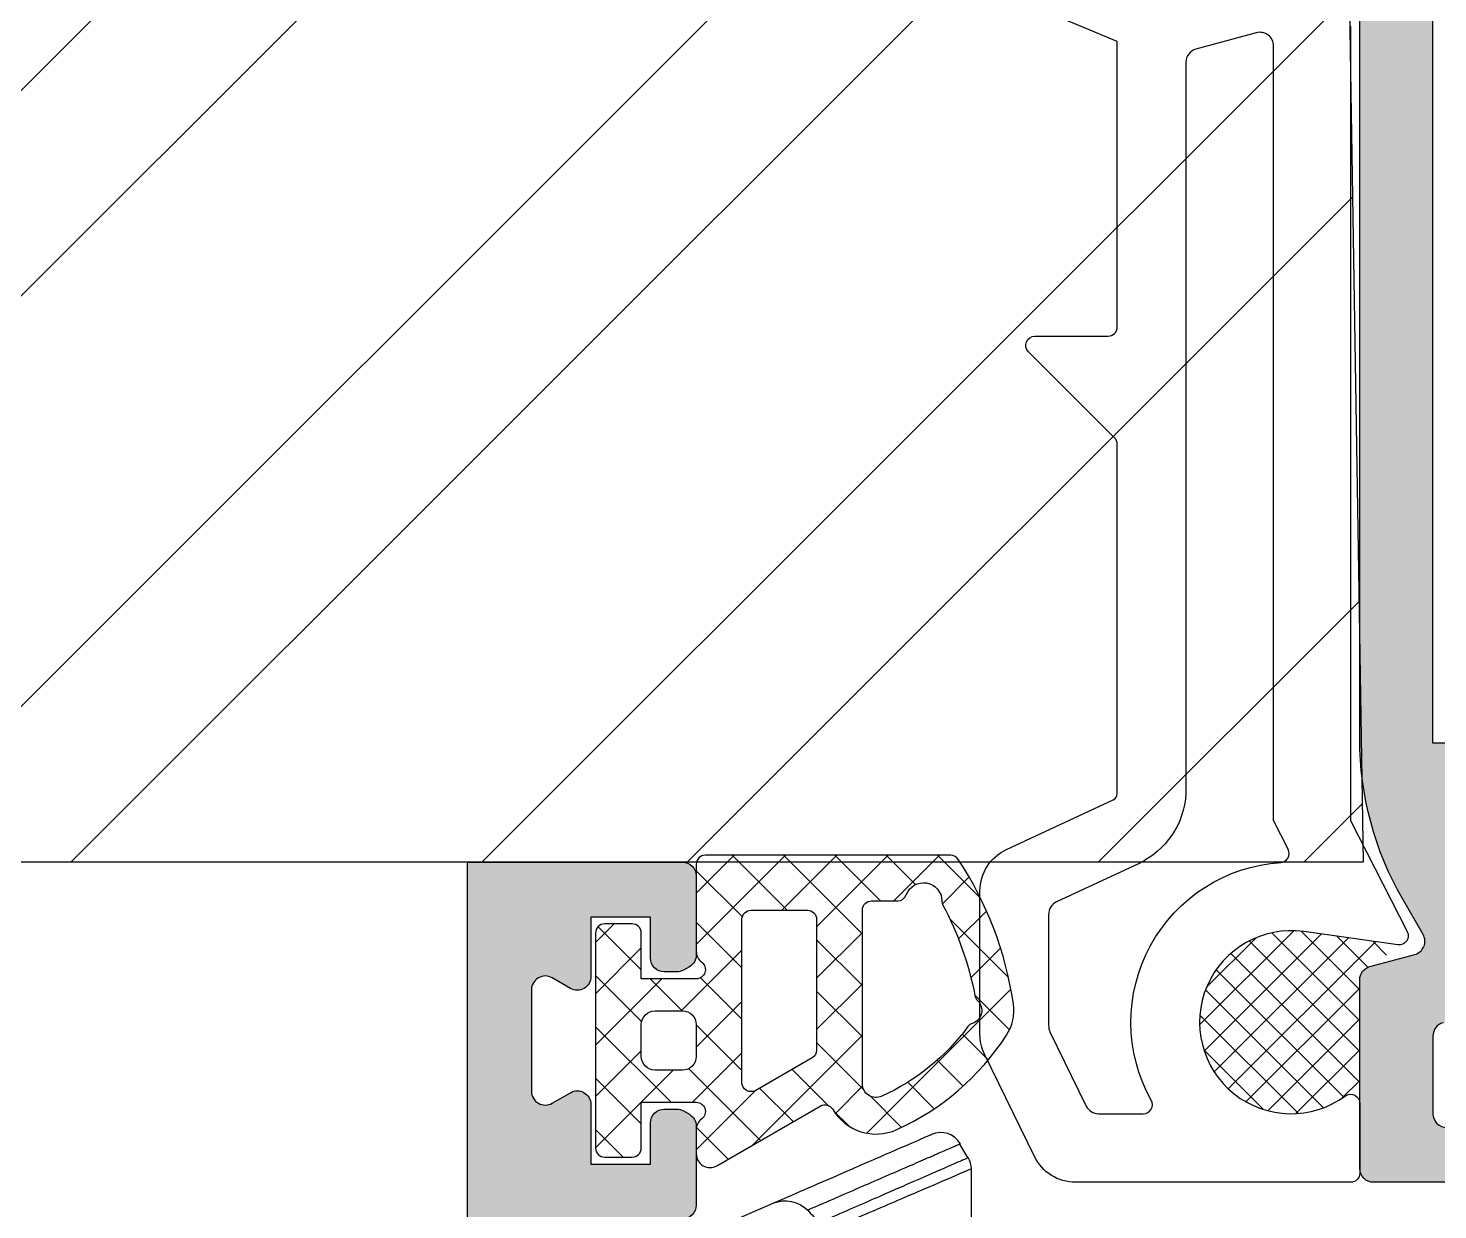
# Model space of a CAD drawing. Header units: millimetres. Extents: x 221 to 2771, y 196 to 840.
# Drawn here: x 605.69 to 611.85, y 786.57 to 791.73 of the extents above; entities that cross this region are included whole.
import ezdxf

# ---------------------------------------------------------------- set-up
doc = ezdxf.new("R2010")
doc.units = ezdxf.units.MM

# ---------------------------------------------------------------- blocks, each defined once
blk = doc.blocks.new('4455')
at = {"ltscale": 10}
h = blk.add_hatch(color=252, dxfattribs=at)
h.dxf.hatch_style = 1
edge = h.paths.add_edge_path(flags=16)
edge.add_line((-228.5316633276282, -163.0348603060303), (-228.5316633276282, -156.4833934682138))
edge.add_line((-228.5316633276282, -156.4833934682138), (-216.0688442335498, -156.0481822354669))
edge.add_arc((-216.1316633276065, -154.2492787468569), 1.799999999975364, 271.9999999997794, 360.0000000000724)
edge.add_line((-214.3316633276311, -154.2492787468546), (-214.3316633276311, -133.5348603060884))
edge.add_arc((-216.1290599715097, -133.6316348100988), 1.800000000014573, 3.081914078974923, 64.99999999957359)
edge.add_line((-215.3683471003582, -132.0002807934252), (-217.1584488061538, -131.1655426591352))
edge.add_arc((-217.031663327657, -130.8936503230408), 0.2999999999741564, 180.0000000025865, 245.0000000030513, ccw=False)
edge.add_line((-217.3316633276312, -130.8936503230544), (-217.3316633276312, -128.4578184767343))
edge.add_arc((-217.0316633275935, -128.4578184767362), 0.3000000000377298, 154.0000000001847, 179.9999999996427, ccw=False)
edge.add_line((-217.3013015415175, -128.3263071326838), (-216.5097319518148, -126.7033489620263))
edge.add_arc((-216.2400937379448, -126.8348603060767), 0.2999999999882833, 89.99999999632428, 153.9999999959923, ccw=False)
edge.add_line((-216.2400937379256, -126.5348603060884), (-210.5316633276283, -126.5348603060302))
edge.add_line((-210.5316633276283, -126.5348603060302), (-210.5316633276283, -129.4625834868239))
edge.add_arc((-210.231663327634, -129.4625834868196), 0.2999999999942696, 180.0000000008265, 255.0000000017804)
edge.add_line((-210.3093090411543, -129.7523612347032), (-209.3303858472767, -130.0146629139381))
edge.add_arc((-209.4080315608506, -130.3044406618411), 0.3000000000268335, -29.999999996954273, 74.99999999284819, ccw=False)
edge.add_line((-209.148223939684, -130.4544406618407), (-209.3101242967581, -130.7348603060419))
edge.add_arc((-207.0584582468857, -132.0348603060384), 2.600000000026736, 150.000000000428, 270.0000000001783)
edge.add_line((-207.0584582468776, -134.6348603060651), (-200.3316633276311, -134.6348603060651))
edge.add_line((-200.3316633276311, -134.6348603060651), (-200.3316633276311, -163.0348603060302))
edge.add_line((-200.3316633276311, -163.0348603060302), (-228.5316633276282, -163.0348603060303))
edge = h.paths.add_edge_path()
edge.add_line((-202.3316633276283, -174.8348603060186), (-202.6316633276285, -174.5348603060193))
edge.add_line((-202.6316633276285, -174.5348603060193), (-202.9316633276278, -174.8348603060186))
edge.add_line((-202.9316633276278, -174.8348603060186), (-208.0316633276282, -174.8348603060186))
edge.add_line((-208.0316633276282, -174.8348603060186), (-208.0316633276282, -179.8348603060186))
edge.add_line((-208.0316633276282, -179.8348603060186), (-211.1388430045747, -179.8348603060186))
edge.add_arc((-211.1388430045845, -179.5348603060244), 0.2999999999942226, 210.0000000070649, 270.0000000018619, ccw=False)
edge.add_line((-211.3986506256963, -179.6848603060535), (-211.9914709487541, -178.6580653868332))
edge.add_arc((-211.7316633276089, -178.5080653868118), 0.3000000000192524, 179.999999999643, 210.0000000025995, ccw=False)
edge.add_line((-212.0316633276282, -178.50806538681), (-212.0316633276282, -178.1348603060069))
edge.add_arc((-211.7316633276364, -178.1348603060103), 0.2999999999917323, 89.99999999925478, 179.9999999993556, ccw=False)
edge.add_line((-211.7316633276325, -177.8348603060186), (-211.2543130584356, -177.8348603060186))
edge.add_arc((-211.2543130584609, -178.1348603060278), 0.300000000009234, 29.999999995883627, 89.99999999517797, ccw=False)
edge.add_line((-210.9945054373068, -177.9848603060419), (-210.7058303027054, -178.4848603060419))
edge.add_arc((-210.4460226816062, -178.3348603060346), 0.2999999999723528, 210.0000000046534, 270.0000000070526)
edge.add_line((-210.4460226815693, -178.6348603060069), (-209.7316633276325, -178.6348603060069))
edge.add_arc((-209.7316633276255, -178.334860306011), 0.2999999999959282, 269.9999999986665, 359.9999999985543)
edge.add_line((-209.4316633276296, -178.3348603060186), (-209.4316633276296, -176.8878661589879))
edge.add_arc((-209.7316633276494, -176.8878661589811), 0.3000000000197281, 359.9999999986983, 404.9999999948432)
edge.add_line((-209.5195312932603, -176.6757341246303), (-209.9436972008746, -176.2515682169652))
edge.add_arc((-209.7315651665043, -176.0394361826297), 0.2999999999955416, 131.4096221086089, 224.9999999952986, ccw=False)
edge.add_line((-209.9299965148286, -175.8144361826308), (-209.6129872682479, -175.5348603060302))
edge.add_arc((-209.8775623993649, -175.2348603060275), 0.4000000000089536, 311.409622110143, 449.9999999995514)
edge.add_line((-209.8775623993618, -174.8348603060186), (-218.7316633276289, -174.8348603060186))
edge.add_line((-218.7316633276289, -174.8348603060186), (-219.0316633276282, -174.5348603060193))
edge.add_line((-219.0316633276282, -174.5348603060193), (-219.3316633276283, -174.8348603060186))
edge.add_line((-219.3316633276283, -174.8348603060186), (-228.1857642559019, -174.8348603060186))
edge.add_arc((-228.1857642558986, -175.2348603060276), 0.400000000009003, 90.00000000046738, 228.5903778898383)
edge.add_line((-228.4503393870157, -175.5348603060303), (-228.133330140435, -175.8144361826308))
edge.add_arc((-228.3317614887592, -176.0394361826298), 0.2999999999954813, -44.999999995310816, 48.59037789140342, ccw=False)
edge.add_line((-228.119629454389, -176.2515682169652), (-228.543795361996, -176.6757341246303))
edge.add_arc((-228.3316633276083, -176.8878661589806), 0.3000000000183608, 135.0000000050487, 180.0000000014099)
edge.add_line((-228.6316633276267, -176.887866158988), (-228.6316633276267, -178.3348603060186))
edge.add_arc((-228.331663327635, -178.3348603060152), 0.2999999999917299, 180.0000000006439, 270.0000000007457)
edge.add_line((-228.3316633276311, -178.634860306007), (-227.6173039736725, -178.634860306007))
edge.add_arc((-227.617303973647, -178.3348603060274), 0.2999999999795507, 269.9999999951307, 329.9999999945529)
edge.add_line((-227.3574963525436, -178.4848603060419), (-227.0688212179496, -177.9848603060419))
edge.add_arc((-226.8090135967888, -178.1348603060393), 0.3000000000206891, 90.00000000608509, 150.0000000028533, ccw=False)
edge.add_line((-226.8090135968207, -177.8348603060186), (-226.3316633276311, -177.8348603060186))
edge.add_arc((-226.3316633276241, -178.1348603060146), 0.2999999999959329, 1.4466081665887032e-09, 90.00000000133258, ccw=False)
edge.add_line((-226.0316633276282, -178.134860306007), (-226.0316633276282, -178.50806538681))
edge.add_arc((-226.3316633276519, -178.5080653868233), 0.3000000000237198, -29.99999999959158, 2.5352733246108983e-09, ccw=False)
edge.add_line((-226.0718557064949, -178.6580653868333), (-226.66467602956, -179.6848603060535))
edge.add_arc((-226.9244836506643, -179.5348603060375), 0.2999999999810761, 269.9999999939093, 329.9999999943847, ccw=False)
edge.add_line((-226.9244836506962, -179.8348603060186), (-229.7316633276325, -179.8348603060186))
edge.add_arc((-229.7316633276376, -179.5348603060207), 0.2999999999978668, 180.0000000018159, 270.0000000009632, ccw=False)
edge.add_line((-230.0316633276354, -179.5348603060303), (-230.0316633276282, -155.3245669384088))
edge.add_arc((-229.7316633276541, -155.3245669384162), 0.2999999999741033, 91.99999999738259, 179.9999999985895, ccw=False)
edge.add_line((-229.7421331766503, -155.0247496903358), (-216.1211934786091, -154.5490959949275))
edge.add_arc((-216.1316633276055, -154.2492787468469), 0.2999999999743903, 271.9999999974357, 359.9999999985367)
edge.add_line((-215.8316633276311, -154.2492787468546), (-215.8316633276311, -133.6304208451948))
edge.add_arc((-216.1316633276537, -133.6304208451809), 0.3000000000225134, 359.9999999973533, 424.9999999971677)
edge.add_line((-216.0048778491085, -133.3585285090558), (-218.2542815893733, -132.3096143187323))
edge.add_arc((-217.8316633276198, -131.403306531689), 1.000000000011383, 179.9999999994778, 244.9999999994949, ccw=False)
edge.add_line((-218.8316633276312, -131.4033065316799), (-218.8316633276312, -128.2731239238238))
edge.add_arc((-217.831663327616, -128.2731239238234), 1.000000000015183, 153.9999999999899, 180.0000000000217, ccw=False)
edge.add_line((-218.7304573739287, -127.8347527770275), (-217.6387832657541, -125.5964891592922))
edge.add_arc((-216.7399892194606, -126.034860306085), 0.9999999999965712, 89.9999999997687, 153.9999999996642, ccw=False)
edge.add_line((-216.7399892194566, -125.0348603060884), (-207.4374595160165, -125.0348603060302))
edge.add_arc((-207.4374595159993, -125.3348603060087), 0.2999999999784866, 9.999999999855788, 90.00000000328072, ccw=False)
edge.add_line((-207.1420171901167, -125.2827658527131), (-207.0362210017314, -125.882765852748))
edge.add_arc((-207.3316633276372, -125.934860306041), 0.3000000000008662, -89.99999999885188, 9.999999998591022, ccw=False)
edge.add_line((-207.3316633276312, -126.2348603060419), (-208.6316633276341, -126.2348603060419))
edge.add_arc((-208.6316633276385, -126.5348603060331), 0.2999999999912348, 89.99999999915973, 179.9999999994507)
edge.add_line((-208.9316633276297, -126.5348603060302), (-208.9316633276297, -128.2348603060419))
edge.add_arc((-208.6316633276351, -128.2348603060373), 0.2999999999946185, 180.0000000008776, 255.0000000017293)
edge.add_line((-208.7093090411557, -128.5246380539211), (-207.4980548155994, -128.8491926454772))
edge.add_arc((-207.5757005289509, -129.1389703931818), 0.2999999997776125, 29.999999991118784, 75.00000002406472, ccw=False)
edge.add_line((-207.3158929079849, -128.9889703933332), (-206.9718557065038, -129.5848603060768))
edge.add_arc((-207.2316633274188, -129.7348603060293), 0.2999999997854234, -30.000000018737808, 30.000000013179317, ccw=False)
edge.add_line((-206.9718557065183, -129.8848603060069), (-207.9244836506672, -131.5348603060302))
edge.add_arc((-207.0584582468752, -132.0348603060259), 1.000000000004347, 150.0000000004314, 269.9999999998639)
edge.add_line((-207.0584582468776, -133.0348603060302), (-202.204868408376, -133.0348603060302))
edge.add_arc((-202.2048684083777, -132.0348603060263), 1.000000000003906, 270.0000000000956, 389.9999999996124)
edge.add_line((-201.3388430045865, -131.5348603060302), (-202.2914709487717, -129.8848603059487))
edge.add_arc((-202.0316633278426, -129.7348603060355), 0.2999999997779601, 149.9999999974448, 210.0000000053344, ccw=False)
edge.add_line((-202.291470948779, -129.584860306135), (-201.9474337472615, -128.9889703933332))
edge.add_arc((-201.6876261263445, -129.1389703931819), 0.2999999997352564, 104.99999998855051, 150.0000000041668, ccw=False)
edge.add_line((-201.7652718397488, -128.8491926455354), (-200.5540176141052, -128.5246380539211))
edge.add_arc((-200.6316633276235, -128.234860306039), 0.2999999999923281, 284.9999999979351, 359.9999999994581)
edge.add_line((-200.3316633276312, -128.2348603060418), (-200.3316633276312, -126.5348603060302))
edge.add_arc((-200.6316633276212, -126.5348603060318), 0.2999999999899673, 3.072628e-10, 90.00000000108233)
edge.add_line((-200.6316633276268, -126.2348603060419), (-201.9316633276297, -126.2348603060419))
edge.add_arc((-201.9316633276314, -125.9348603060414), 0.3000000000004877, 170.0000000013229, 270.00000000032765, ccw=False)
edge.add_line((-202.2271056535368, -125.882765852748), (-202.1213094651297, -125.2827658527131))
edge.add_arc((-201.8258671392437, -125.3348603060127), 0.29999999998247, 89.99999999874723, 169.9999999995059, ccw=False)
edge.add_line((-201.8258671392372, -125.0348603060302), (-199.0316633276283, -125.0348603060302))
edge.add_arc((-199.0316633276232, -125.3348603060207), 0.2999999999905328, 4.1518433135934174e-10, 90.00000000097418, ccw=False)
edge.add_line((-198.7316633276326, -125.3348603060186), (-198.7316633276326, -129.4625834868239))
edge.add_arc((-199.031663327625, -129.4625834868211), 0.2999999999923111, 284.99999999793255, 359.9999999994605, ccw=False)
edge.add_line((-198.9540176141066, -129.7523612347032), (-199.9329408079478, -130.0146629139381))
edge.add_arc((-199.8552950944096, -130.3044406618478), 0.3000000000240971, 105.0000000002413, 209.9999999957736)
edge.add_line((-200.1151027155769, -130.4544406618407), (-199.669485501215, -131.2262723178901))
edge.add_arc((-205.7316633275718, -134.7262723180012), 6.999999999939223, -4.388311936054379e-11, 30.000000001336787, ccw=False)
edge.add_line((-198.7316633276326, -134.7262723180066), (-198.7316633276326, -163.0348603060302))
edge.add_line((-198.7316633276326, -163.0348603060302), (-175.8316633276239, -163.0348603060302))
edge.add_arc((-175.831663327624, -162.7348603060373), 0.2999999999928067, 270.0000000000214, 349.0957167254452)
edge.add_arc((-175.2424965835926, -162.8483616165475), 0.2999999998072269, 109.999999989227, 169.0957167341891, ccw=False)
edge.add_line((-175.3451026264714, -162.5664538304736), (-173.9342693705888, -162.0529525198108))
edge.add_arc((-173.8316633275967, -162.3348603059927), 0.2999999999474333, -5.000000009055782, 110.00000000251961, ccw=False)
edge.add_line((-173.5328049182256, -162.3610070288596), (-173.7455795367326, -164.7930320475898))
edge.add_arc((-174.0444379454442, -164.76688532491), 0.2999999992742009, 314.999999983088, 355.00000001556737, ccw=False)
edge.add_line((-173.832305911664, -164.9790173588153), (-174.1002808932656, -165.2469923403878))
edge.add_arc((-174.312412927609, -165.0348603061156), 0.2999999999319119, 195.0000000538474, 315.0000000096127, ccw=False)
edge.add_line((-174.602190675357, -165.112506019901), (-174.6171336000382, -165.0567382659829))
edge.add_arc((-174.9069113479833, -165.134383979565), 0.3000000000696554, 15.00000000658914, 74.99999998948046)
edge.add_line((-174.8292656343813, -164.8446062316252), (-176.7316633276326, -164.3348603060185))
edge.add_line((-176.7316633276326, -164.3348603060185), (-176.9316633276224, -164.3348603060185))
edge.add_arc((-176.9316633276221, -164.6348603060326), 0.3000000000140844, 90.00000000005747, 221.4096221105533)
edge.add_arc((-177.5316633276011, -165.1640105682496), 0.4999999999729113, 6.582467904081568e-11, 41.40962211044422, ccw=False)
edge.add_line((-177.0316633276282, -165.1640105682491), (-177.0316633276282, -168.9348603060535))
edge.add_arc((-176.7316633276365, -168.9348603060501), 0.2999999999917293, 180.0000000006438, 270.0000000007458)
edge.add_line((-176.7316633276326, -169.2348603060418), (-176.4385787115291, -169.2348603060418))
edge.add_arc((-176.4385787116118, -168.9348603058928), 0.3000000001490198, 270.0000000157864, 301.4000000032385)
edge.add_line((-176.2822758219675, -169.1909255451937), (-174.7879662171884, -168.2787950668317))
edge.add_arc((-174.631663327641, -168.5348603060288), 0.3000000000098898, -2.659135134308599e-10, 121.39999999777339, ccw=False)
edge.add_line((-174.3316633276311, -168.5348603060302), (-174.3316633276311, -168.7524412335079))
edge.add_arc((-176.3316633277431, -168.7524412335188), 2.000000000111956, -43.59999999831439, 3.141735760436859e-10, ccw=False)
edge.add_line((-174.8833196047465, -170.1316803210248), (-175.9273063880076, -171.2279744428997))
edge.add_arc((-175.7100548295754, -171.4348603060243), 0.3000000000033847, 136.3999999995805, 223.6000000004195)
edge.add_line((-175.9273063880076, -171.641746169149), (-174.8833196047465, -172.7380402910821))
edge.add_arc((-176.3316633276665, -174.1172793785576), 2.00000000003545, 4.782236828759778e-10, 43.599999999193585, ccw=False)
edge.add_line((-174.3316633276311, -174.1172793785408), (-174.3316633276311, -174.3348603060185))
edge.add_arc((-174.6316633276391, -174.3348603060233), 0.3000000000079852, -121.3999999984216, 9.139853318629321e-10, ccw=False)
edge.add_line((-174.7879662171883, -174.590925545217), (-176.2822758219675, -173.6787950668549))
edge.add_arc((-176.438578711609, -173.9348603061461), 0.3000000001392285, 58.59999999623586, 89.99999999446649)
edge.add_line((-176.43857871158, -173.6348603060069), (-176.731663327618, -173.6348603060069))
edge.add_arc((-176.7316633276005, -173.9348603060346), 0.3000000000276943, 90.0000000033492, 180.0000000036042)
edge.add_line((-177.0316633276282, -173.9348603060535), (-177.0316633276282, -177.7057100438578))
edge.add_arc((-177.5316633275808, -177.7057100438649), 0.4999999999526736, -41.40962211132069, 8.105871529551223e-10, ccw=False)
edge.add_arc((-176.931663327636, -178.2348603060455), 0.2999999999846255, 138.5903778918056, 270.0000000012123)
edge.add_line((-176.9316633276296, -178.5348603060302), (-176.7316633276325, -178.5348603060302))
edge.add_line((-176.7316633276325, -178.5348603060302), (-174.8292656344104, -178.0251143804235))
edge.add_arc((-174.9069113479729, -177.7353366324835), 0.3000000000596858, 285.0000000032206, 344.999999992849)
edge.add_line((-174.6171336000382, -177.8129823460658), (-174.6021906753424, -177.7572145921476))
edge.add_arc((-174.3124129275982, -177.8348603059418), 0.2999999999304502, 44.99999999300371, 164.9999999443669, ccw=False)
edge.add_line((-174.1002808932656, -177.6227282716609), (-173.8323059116494, -177.8907032533498))
edge.add_arc((-174.0444379453891, -178.1028352872211), 0.2999999992214811, 4.999999989939909, 45.00000001777693, ccw=False)
edge.add_line((-173.7455795367325, -178.0766885645171), (-173.5328049182256, -180.5087135831891))
edge.add_arc((-173.8316633275966, -180.534860306056), 0.2999999999474401, -110.00000000251782, 5.00000000905402, ccw=False)
edge.add_line((-173.9342693705887, -180.8167680922379), (-175.345102626464, -180.3032667816333))
edge.add_arc((-175.2424965835174, -180.0213589954876), 0.2999999998978847, 190.9042832651128, 250.0000000032779, ccw=False)
edge.add_arc((-175.8316633276173, -180.1348603059858), 0.2999999999672476, 10.90428327052404, 90.00000000261981)
edge.add_line((-175.8316633276311, -179.8348603060185), (-178.3316633276311, -179.8348603060185))
edge.add_arc((-178.331663327635, -179.5348603060268), 0.2999999999917304, 180.000000000644, 270.0000000007456, ccw=False)
edge.add_line((-178.6316633276267, -179.5348603060302), (-178.6316633276267, -175.1348603060069))
edge.add_arc((-178.9316633276226, -175.1348603060144), 0.2999999999959282, 1.4457105e-09, 90.00000000133348)
edge.add_line((-178.9316633276296, -174.8348603060185), (-185.7316633276289, -174.8348603060186))
edge.add_line((-185.7316633276289, -174.8348603060186), (-186.0316633276282, -174.5348603060193))
edge.add_line((-186.0316633276282, -174.5348603060193), (-186.3316633276283, -174.8348603060186))
edge.add_line((-186.3316633276283, -174.8348603060186), (-202.3316633276283, -174.8348603060186))
h.paths.add_polyline_path([(-178.6316633276267, -173.2348603060418), (-178.6316633276268, -164.7348603060418), (-228.5316633276282, -164.7348603060419), (-228.5316633276282, -173.2348603060419)], flags=16)
at = {"color": 252, "ltscale": 10}
for points in [[(-200.5540176141052, -128.5246380539211, 0.3394542588707867), (-200.3316633276312, -128.2348603060418), (-200.3316633276312, -126.5348603060302, 0.4142135623770572), (-200.6316633276268, -126.2348603060419)], [(-201.8258671392372, -125.0348603060302), (-199.0316633276283, -125.0348603060302, -0.4142135623759529), (-198.7316633276326, -125.3348603060186), (-198.7316633276326, -129.4625834868239, -0.3394542588708109), (-198.9540176141066, -129.7523612347032), (-199.9329408079478, -130.0146629139381, 0.4931454260070696), (-200.1151027155769, -130.4544406618407), (-199.669485501215, -131.2262723178901, -0.1316524975935247), (-198.7316633276326, -134.7262723180066), (-198.7316633276326, -163.0348603060302), (-175.8316633276239, -163.0348603060302, 0.3595082375644083), (-175.5370799555215, -162.7916109613325, -0.2637246697257991), (-175.3451026264714, -162.5664538304736), (-173.9342693705888, -162.0529525198108, -0.5486187866923773), (-173.5328049182256, -162.3610070288596), (-173.7455795367326, -164.7930320475898, -0.1763269808545892)]]:
    blk.add_lwpolyline(points, format="xyb", dxfattribs=at)
for points in [[(-228.5316633276272, -163.0348603060407), (-228.5316633276272, -156.4833934682257), (-216.0688442335527, -156.0481822354787, 0.4040262258366443), (-214.3316633276301, -154.249278746866), (-214.3316633276301, -133.5348603060648, 0.276939675999278), (-215.3683471003604, -132.000280793423), (-217.1584488061519, -131.1655426591356, -0.291473419588288), (-217.3316633276303, -130.8936503230248), (-217.3316633276303, -128.4578184767138, -0.1139356082992499), (-217.3013015415198, -128.326307132677), (-216.5097319518151, -126.7033489620276, -0.2867453857572398), (-216.2400937379264, -126.5348603060648), (-210.5316633276273, -126.5348603060416), (-210.5316633276273, -129.4625834868316, 0.3394542588680176), (-210.309309041156, -129.7523612347127), (-209.3303858472756, -130.0146629139486, -0.4931454259759881), (-209.148223939684, -130.4544406618666), (-209.3101242967557, -130.7348603060369, 0.5773502691881732), (-207.0584582468808, -134.6348603060647), (-200.3316633276302, -134.6348603060647), (-200.3316633276302, -163.0348603060407)], [(-228.5316633276271, -163.0348603060407), (-228.5316633276271, -156.4833934682257), (-216.0688442335527, -156.0481822354787, 0.4040262258366443), (-214.3316633276301, -154.249278746866), (-214.3316633276301, -133.5348603060648, 0.276939675999278), (-215.3683471003603, -132.000280793423), (-217.1584488061518, -131.1655426591356, -0.291473419588288), (-217.3316633276302, -130.8936503230248), (-217.3316633276302, -128.4578184767138, -0.1139356082992499), (-217.3013015415197, -128.326307132677), (-216.5097319518151, -126.7033489620276, -0.2867453857572398), (-216.2400937379264, -126.5348603060648), (-210.5316633276273, -126.5348603060416), (-210.5316633276273, -129.4625834868316, 0.3394542588680176), (-210.309309041156, -129.7523612347127), (-209.3303858472756, -130.0146629139486, -0.4931454259759881), (-209.1482239396839, -130.4544406618666), (-209.3101242967556, -130.7348603060369, 0.5773502691881732), (-207.0584582468807, -134.6348603060647), (-200.3316633276301, -134.6348603060647), (-200.3316633276301, -163.0348603060407)], [(-228.5316633276282, -163.0348603060303), (-228.5316633276282, -156.4833934682138), (-216.0688442335498, -156.0481822354669, 0.4040262258366441), (-214.3316633276311, -154.2492787468546), (-214.3316633276311, -133.5348603060884, 0.276939675999278), (-215.3683471003582, -132.0002807934252), (-217.1584488061538, -131.1655426591352, -0.291473419588288), (-217.3316633276312, -130.8936503230544), (-217.3316633276312, -128.4578184767343, -0.1139356082992499), (-217.3013015415175, -128.3263071326838), (-216.5097319518148, -126.7033489620263, -0.2867453857572398), (-216.2400937379256, -126.5348603060884), (-210.5316633276283, -126.5348603060302), (-210.5316633276283, -129.4625834868239, 0.3394542588680176), (-210.3093090411543, -129.7523612347032), (-209.3303858472767, -130.0146629139381, -0.4931454259759881), (-209.148223939684, -130.4544406618407), (-209.3101242967581, -130.7348603060419, 0.5773502691881731), (-207.0584582468776, -134.6348603060651), (-200.3316633276311, -134.6348603060651), (-200.3316633276311, -163.0348603060302)]]:
    blk.add_lwpolyline(points, format="xyb", close=True, dxfattribs=at)
blk = doc.blocks.new('50S14')
at = {"lineweight": -2, "xscale": -1}
blk.add_blockref('4455', (-269.2633266552597, -3.411e-13), dxfattribs=at)
blk = doc.blocks.new('A02110')
at = {"color": 31}
blk.add_lwpolyline([(2086.884703713298, 5276.406590469125), (2086.884703713298, 5293.769251287924), (2088.123193265942, 5296.199923894901, 0.6068148963117069), (2087.917157340913, 5296.488775608599), (2085.863049915219, 5296.200089636422, -1.485656834821649), (2086.766521895116, 5299.794102078387, 0.6141312683274195), (2087.084703713298, 5299.955449708836), (2087.084703713298, 5301.480625773906, 0.414213562374748), (2086.884703713298, 5301.680625773906), (2080.876377821476, 5301.680625773906, 0.2867453857592066), (2079.977583775176, 5301.118996920695), (2078.885909666998, 5298.880733302945, 0.113935608301522), (2078.784703713297, 5298.442362156156), (2078.784703713297, 5295.3121795483, 0.2914734195860821), (2079.362085451557, 5294.405871761262), (2081.698096452558, 5293.316571941961, -0.2914734195868772), (2081.784703713297, 5293.180625773904), (2081.784703713297, 5285.546311198839, -0.1989123673847475), (2081.726125069535, 5285.404889842603), (2079.843282357061, 5283.522047130127, 0.6681786379194835), (2079.984703713298, 5283.18062577389), (2081.584703713298, 5283.18062577389, -0.4142135623786107), (2081.784703713297, 5282.980625773891), (2081.784703713297, 5276.737405224356), (2079.619312829756, 5275.835847866874)], format="xyb", dxfattribs=at)
blk.add_lwpolyline([(2080.284703713298, 5295.821835756946), (2080.284703713298, 5298.257667603257, -0.1139356082987668), (2080.315065499409, 5298.389178947293), (2081.106635089113, 5300.012137117943, -0.2867453857568838), (2081.376273303003, 5300.180625773906), (2082.352057738249, 5300.180625773906, -0.5721834887357369), (2082.526795358522, 5299.883328476608, 0.550709455810998), (2085.356284180659, 5294.688087367946, -0.5387713605433307), (2085.521432940775, 5294.3977156448), (2085.201214356846, 5293.769251287924), (2085.201214356846, 5276.837554133293, -0.4943955876010402), (2084.822404243317, 5276.548090895545), (2083.505893599773, 5276.906527960246, -0.3383337160466393), (2083.284703713297, 5277.195991197994), (2083.284703713297, 5293.180625773915, 0.2769396759980626), (2082.248019940568, 5294.715205286548), (2080.457918234776, 5295.549943420834, -0.2914734195861531)], format="xyb", close=True, dxfattribs=at)
blk = doc.blocks.new('D09113-2D')
h = blk.add_hatch()
h.set_pattern_fill('ANSI32', color=256, angle=359.9999999999991, style=0)
h.set_pattern_definition([(314.999999999999, (2548.166777598104, 4133.597395654474), (-6.735192090801975, -6.735192090801755), []), (314.999999999999, (2552.656907598104, 4133.597395654473), (-6.735192090801975, -6.735192090801755), [])])
h.paths.add_polyline_path([(5025.669574722655, 1594.987437025575), (5025.187844847473, 1564.961148517379, -0.4065337477443351), (5024.188190450024, 1563.987437025587), (4968.788190449197, 1563.987437025588, -0.4065337477447459), (4967.788536051748, 1564.961148517382), (4967.313876247103, 1594.987437025576)])
blk.add_lwpolyline([(5025.187844847473, 1564.961148517385), (5025.669574722655, 1594.987437025575), (4967.313876247103, 1594.987437025575), (4967.788536051748, 1564.961148517385, 0.4065337477456257), (4968.788190449197, 1563.987437025588), (5024.188190450024, 1563.987437025588, 0.4065337477456139)], format="xyb", close=True)
blk = doc.blocks.new('4457')
at = {"ltscale": 10}
h = blk.add_hatch(color=252, dxfattribs=at)
h.paths.add_polyline_path([(2598.533936424625, 2278.559233066563, -0.26794919243884), (2598.793744045817, 2278.409233066526), (2599.024684153474, 2278.009233066517, -0.5773502691875694), (2598.764876532354, 2277.559233066563), (2597.864876532321, 2277.559233066563), (2597.864876532321, 2275.759233066575), (2606.764876532345, 2275.759233066575), (2606.764876532345, 2277.56923603365), (2605.857369125489, 2277.575916713973, -0.5773502690613174), (2605.600975652323, 2278.027870679336), (2605.834937322332, 2278.426110896211, -0.2679491924355784), (2606.095873065968, 2278.574139737054), (2608.064876532333, 2278.559233066563), (2608.064876532333, 2261.759233066575), (2609.264876532345, 2261.759233066575, 0.3595082375676267), (2609.559459904418, 2262.002482411272, -0.2637246697209625), (2609.751437233504, 2262.227639542131), (2611.162270489357, 2262.741140852793, -0.5486187866530176), (2611.563734941743, 2262.433086343745), (2611.350960323201, 2260.001061324975, -0.1763269809873525), (2611.264233948174, 2259.815076013673), (2610.996258966694, 2259.547101032193, -0.577350268884994), (2610.494349184597, 2259.681587352704), (2610.47940625993, 2259.737355106622, 0.2679491923522664), (2610.267274225573, 2259.949487140922), (2608.364876532321, 2260.459233066528), (2608.164876532368, 2260.459233066528, 0.6457513110644453), (2607.939876532333, 2259.960801718228, -0.1826758136958762), (2608.064876532333, 2259.630082804356), (2608.064876532333, 2255.859233066551, 0.4142135623730312), (2608.364876532321, 2255.559233066563), (2608.657961148473, 2255.559233066563, 0.1378721066767722), (2608.81426403803, 2255.603167827353), (2610.30857364278, 2256.515298305715, -0.5855240683307558), (2610.764876532345, 2256.259233066555), (2610.764876532345, 2256.041652139083, -0.1925696473192051), (2610.21322025521, 2254.662413051597), (2608.340704670909, 2252.696077978001, 0.1925696473211745), (2608.064876532333, 2252.006458434272), (2608.064876532333, 2248.019242522645, 0.2015127546194374), (2608.364876532321, 2247.305099679793, -0.2015127546226185), (2608.964876532356, 2245.876813994004), (2608.964876532356, 2245.65923306654, -0.5855240683126516), (2608.508573642792, 2245.403167827341), (2607.014264038027, 2246.315298305713, 0.1378721067386531), (2606.857961148426, 2246.359233066551), (2606.564876532333, 2246.359233066551, 0.414213562373992), (2606.264876532345, 2246.059233066563), (2606.264876532345, 2242.288383328758, -0.1826758136879677), (2606.139876532345, 2241.957664414886, 0.6457513110799442), (2606.364876532332, 2241.459233066528), (2606.564876532333, 2241.459233066528), (2608.467274225584, 2241.968978992193, 0.2679491922856068), (2608.67940625991, 2242.181111026433), (2608.694349184584, 2242.236878780376, -0.5773502689747048), (2609.196258966729, 2242.371365100897), (2609.464233948302, 2242.103390119325, -0.1763269808446835), (2609.550960323226, 2241.917404808099), (2609.763734941757, 2239.485379789344, -0.5486187866559854), (2609.36227048937, 2239.17732528032), (2607.951437233503, 2239.690826590951, -0.263724669704507), (2607.75945990443, 2239.915983721842, 0.359508237565492), (2607.464876532356, 2240.15923306654), (2602.289140601037, 2240.15923306654), (2600.877008566728, 2238.747101032232, -0.6681786379178657), (2600.36487653238, 2238.959233066586), (2600.364876532321, 2240.15923306654), (2595.364876532321, 2240.15923306654), (2595.364876532321, 2217.959233066528), (2597.564876532333, 2217.959233066528), (2597.564876532333, 2219.559233066566, -0.6681786379174425), (2598.077008566679, 2219.771365100921), (2598.471983313533, 2219.376390354067, -0.1989123673802801), (2598.764876532345, 2218.669283572878), (2598.764876532345, 2215.932438147308, -0.2679491924409572), (2598.61487653235, 2215.672630526162), (2598.488081613123, 2215.599425445422, -0.1316524975872902), (2598.338081613123, 2215.559233066563), (2598.064876532333, 2215.559233066563, -0.4142135623727171), (2597.764876532345, 2215.859233066552), (2597.764876532345, 2216.459233066547, 0.4142135623549515), (2597.464876532356, 2216.759233066575), (2595.464876532375, 2216.759233066575, 0.4142135623729515), (2595.164876532368, 2216.459233066547), (2595.164876532368, 2211.65923306654, 0.4142135623732341), (2595.464876532356, 2211.359233066551), (2597.464876532356, 2211.359233066551, 0.4142135623737241), (2597.764876532345, 2211.65923306654), (2597.764876532345, 2212.259233066575, -0.4142135623735021), (2598.064876532333, 2212.559233066563), (2598.338081613101, 2212.559233066563, -0.1316524976036895), (2598.488081613123, 2212.519040687705), (2598.61487653235, 2212.445835606964, -0.2679491924332401), (2598.764876532345, 2212.186027985829), (2598.764876532345, 2210.459233066528, -0.4142135623739461), (2598.464876532356, 2210.15923306654), (2593.764876532345, 2210.15923306654), (2593.764876532345, 2303.759233066575), (2598.464876532356, 2303.759233066575, -0.4142135623548404), (2598.764876532345, 2303.459233066547), (2598.764876532345, 2301.732438147296, -0.2679491924098867), (2598.61487653238, 2301.472630526167), (2598.488081613124, 2301.399425445411, -0.1316524976047791), (2598.338081613101, 2301.359233066551), (2598.064876532333, 2301.359233066551, -0.4142135623739461), (2597.764876532345, 2301.65923306654), (2597.764876532345, 2302.559233066563), (2596.464876532356, 2302.559233066563), (2596.464876532356, 2301.259233066579, -0.5773502691947225), (2596.014876532345, 2300.999425445446), (2595.614876532319, 2301.23036555311, 0.577350269179079), (2595.164876532368, 2300.970557931987), (2595.164876532368, 2298.747908201116, 0.5773502691825166), (2595.614876532321, 2298.488100579993), (2596.014876532321, 2298.719040687702, -0.5773502692195922), (2596.464876532356, 2298.459233066528), (2596.464876532356, 2297.15923306654), (2597.464876532356, 2297.15923306654), (2597.764876532345, 2297.15923306654), (2597.764876532345, 2298.059233066563, -0.4142135623735021), (2598.064876532333, 2298.359233066551), (2598.338081613101, 2298.359233066551, -0.1316524976069513), (2598.488081613124, 2298.319040687692), (2598.61487653238, 2298.245835606936, -0.2679491924115784), (2598.764876532345, 2297.986027985807), (2598.764876532345, 2296.259233066575, -0.4142135623724155), (2598.464876532356, 2295.959233066528), (2598.064876532333, 2295.959233066528, 0.414213562373567), (2597.764876532345, 2295.65923306654), (2597.764876532345, 2295.249182560197, -0.1989123673802982), (2597.471983313547, 2294.542075779062), (2597.077008566679, 2294.147101032194, -0.6681786379167887), (2596.564876532333, 2294.35923306655), (2596.564876532333, 2295.959233066528), (2595.364876532321, 2295.959233066528), (2595.364876532321, 2277.15923306654), (2596.564876532333, 2277.15923306654), (2596.564876532333, 2278.559233066563)])
h.paths.add_polyline_path([(2596.564876532333, 2275.559233066563), (2596.564876532333, 2275.159233066562, 0.4142135623732728), (2597.564876532333, 2274.159233066562), (2606.464876532298, 2274.159233066562), (2606.464876532298, 2271.159233066562), (2604.964876532298, 2271.159233066562, 0.4142135623717631), (2604.66487653231, 2270.859233066566), (2604.66487653231, 2269.659232440764, 0.4142135623739091), (2604.964876532298, 2269.359232440761), (2606.464876532298, 2269.359232440761), (2606.464876532298, 2249.846355704957, -0.1925696473395398), (2606.189048393722, 2249.156736161235), (2604.940704670886, 2247.845846112165, 0.1925696473272061), (2604.66487653231, 2247.15622656848), (2604.66487653231, 2241.75923306656), (2595.364876532321, 2241.75923306656), (2595.364876532321, 2275.559233066563)], flags=16)
at = {"color": 252, "ltscale": 10}
for points in [[(2596.464876532356, 2297.15923306654), (2597.764876532345, 2297.15923306654), (2597.764876532345, 2298.059233066563, -0.414213562373465), (2598.064876532333, 2298.359233066551), (2598.338081613101, 2298.359233066551, -0.1316524976075469), (2598.488081613124, 2298.319040687692), (2598.61487653238, 2298.245835606936, -0.2679491924121013), (2598.764876532345, 2297.986027985807), (2598.764876532345, 2296.259233066575, -0.4142135623727251), (2598.464876532356, 2295.959233066528)], [(2593.764876532345, 2210.15923306654), (2593.764876532345, 2303.759233066575), (2598.464876532356, 2303.759233066575, -0.4142135623733911), (2598.764876532345, 2303.459233066528), (2598.764876532345, 2301.732438147296, -0.2679491924102652), (2598.61487653238, 2301.472630526167), (2598.488081613124, 2301.399425445411, -0.1316524976057282), (2598.338081613101, 2301.359233066551), (2598.064876532333, 2301.359233066551, -0.4142135623739832), (2597.764876532345, 2301.65923306654), (2597.764876532345, 2302.559233066563), (2596.464876532356, 2302.559233066563), (2596.464876532356, 2301.259233066575, -0.5773502691899532), (2596.014876532345, 2300.999425445446), (2595.614876532321, 2301.23036555311, 0.5773502691900891), (2595.164876532368, 2300.970557931981), (2595.164876532368, 2298.747908201122, 0.5773502691898997), (2595.614876532321, 2298.488100579993), (2596.014876532345, 2298.719040687715, -0.5773502691904586), (2596.464876532356, 2298.459233066528), (2596.464876532356, 2297.15923306654), (2597.464876532356, 2297.15923306654)]]:
    blk.add_lwpolyline(points, format="xyb", dxfattribs=at)
blk = doc.blocks.new('50 S 20')
at = {"ltscale": 10}
blk.add_blockref('4457', (-1149.812386988791, 225.859133209161), dxfattribs=at)
blk = doc.blocks.new('A03468-3D')
at = {"color": 13}
for p, q in [((361.8821598489767, 169.017756152509), (361.7020846975565, 169.3296876082945)), ((361.9519777515993, 147.7715336422527), (361.9519777515993, 168.7855458704412)), ((356.5519777515901, 167.57153364228), (357.6195589290755, 168.0357311495261)), ((352.6514458367028, 167.5715336422484), (353.351977751604, 167.5715336422484)), ((352.6514458367024, 155.7142869830234), (352.6514458367024, 167.5715336422484)), ((355.5519777516047, 167.5715336422495), (356.5519777515901, 167.57153364228)), ((353.6519777516032, 167.2715336422482), (353.6519777516032, 165.6715336421605)), ((355.2519777516045, 165.6715336421605), (355.2519777516045, 167.2715336422496)), ((353.6519777516032, 165.6715336421605), (355.2519777516045, 165.6715336421605)), ((352.6514458367024, 155.7142869830234), (356.8519777515903, 155.7142869830234)), ((352.6514458367024, 155.2823530581538), (352.6514458367024, 155.7142869830234)), ((356.8519777515903, 155.7142869830236), (356.8519777515903, 151.0177318025292)), ((356.585950546993, 155.2823530581541), (352.6514458367024, 155.2823530581541)), ((352.6514458367024, 149.3328630743038), (352.6514458367024, 155.2823530581538)), ((356.5519777515901, 151.1397527954521), (356.5519777515901, 155.1436824902087)), ((356.5519777515901, 151.1397527954521), (356.5519777515901, 150.8373990480432)), ((356.8519777515903, 151.0177318025292), (361.4470545479739, 151.0177318025292)), ((356.8519777515903, 150.5857978776596), (356.8519777515903, 151.0177318025292)), ((353.3519777515985, 150.7328630743029), (356.5519777515901, 150.7328630743029)), ((353.3519777515985, 149.3328630743038), (353.3519777515985, 150.7328630743029)), ((356.5519777515901, 148.1844642446911), (356.5519777515901, 150.8373990480432)), ((356.5519777515901, 150.5715336422484), (353.6180049561954, 150.5715336422484)), ((353.6519777515982, 150.5715336422484), (353.6519777515982, 149.5844642446871)), ((361.5191035510343, 150.5857978776594), (356.8519777515903, 150.5857978776594)), ((356.8519777515903, 150.5857978776596), (356.8519777515903, 147.9328630743075)), ((353.6519777515982, 149.4715336422489), (353.6519777515982, 149.5844642446871)), ((352.6514458367024, 149.3328630743038), (353.3519777515985, 149.3328630743038)), ((352.6514458367024, 149.1715336422492), (352.6514458367024, 149.3328630743038)), ((353.3519777515985, 149.1715336422492), (352.6514458367024, 149.1715336422492)), ((353.3519777515985, 149.3328630743038), (353.3519777515985, 149.1715336422492)), ((356.5519777515901, 148.1844642446911), (356.5519777515901, 148.0715336422529)), ((356.8519777515903, 147.9328630743075), (356.9620844509395, 147.9328630743075)), ((356.8519777515903, 147.771533642253), (356.8519777515903, 147.9328630743075)), ((360.2455058441546, 147.9328630743073), (361.9455378352277, 147.9328630743073)), ((357.114281720269, 147.771533642253), (356.8519777515903, 147.771533642253)), ((360.0933085748252, 147.7715336422527), (357.114281720269, 147.7715336422527)), ((361.951964772617, 147.7715336422527), (360.0933085748252, 147.7715336422527)), ((361.951964772617, 147.7715336422527), (361.9519777515993, 147.7715336422527))]:
    blk.add_line(p, q, dxfattribs=at)
at = {"color": 13, "flags": 128}
for points in [[(356.5519777515901, 151.1397527954521), (356.5577421674689, 151.1159476806499), (356.5748138918366, 151.0930573830597), (356.6025368678993, 151.0719615639805), (356.639845717234, 151.0534709239091), (356.6853066816843, 151.0382960477737), (356.7371727218806, 151.027020097554), (356.7934506549855, 151.0200764016931), (356.8519777515903, 151.0177318025292)], [(360.2455058441546, 147.9328630743073), (360.2509367714874, 148.0757025169617), (360.2147356283349, 148.2172055662334), (360.1378174110287, 148.353795683933), (360.0221262539389, 148.4820205079047), (359.8705862908128, 148.598639111666), (359.687027746284, 148.7007039199382), (359.4760901256359, 148.7856352096237), (359.243104949705, 148.8512863131941), (358.9939609988646, 148.8959978764497), (358.7349554720754, 148.9186397992671), (358.4726348230188, 148.9186397992671), (358.2136292962296, 148.8959978764499), (357.9644853453892, 148.8512863131944), (357.7315001694587, 148.7856352096239), (357.5205625488102, 148.7007039199384), (357.3370040042819, 148.5986391116662), (357.1854640411552, 148.4820205079047), (357.069772884066, 148.353795683933), (356.9928546667593, 148.2172055662334), (356.9566535236067, 148.0757025169619), (356.9620844509395, 147.9328630743075)]]:
    blk.add_lwpolyline(points, dxfattribs=at)
at = {"color": 13}
for centre, radius, start, end in [((361.2806019767995, 169.0823774199121), 0.5000000000000374, 29.98060055990438, 113.4999994951745), ((361.4519777512378, 168.7855458706972), 0.500000000000003, 359.9869564080254, 29.97972454333858), ((353.351977751604, 167.2715336422482), 0.3000000000000114, 0, 90), ((355.5519777516047, 167.2715336422496), 0.3000000000000114, 90, 180), ((356.8519777515903, 155.1436824902087), 0.300000000000028, 152.4685631020061, 180), ((356.8297303757054, 150.8639260024102), 0.2790164860916987, 185.4555255442328, 274.5733329467081), ((353.374225127483, 149.6109911990541), 0.279016486091642, 265.4266670533813, 354.5444744557672), ((353.3519777515985, 149.4715336422489), 0.3000000000000114, 270, 0), ((356.8297303757054, 148.2109911990578), 0.2790164860916794, 185.4555255441863, 274.5733329467117), ((356.8519777515903, 148.0715336422529), 0.3000000000000682, 180, 270)]:
    blk.add_arc(centre, radius, start, end, dxfattribs=at)
for centre, major_axis, ratio, start_param, end_param in [((336.7019777515989, 139.7329504971415), (6.821210263296961e-13, 56.71242854108223), 0.445228685308531, 4.912708538318672, 5.222152701025873), ((336.7019777515993, 147.5625445201495), (25.25000000000011, 2.273736754432321e-13), 0.6494075931975134, 0.0225857049969424, 0.1854332296142268)]:
    blk.add_ellipse(centre, major_axis=major_axis, ratio=ratio, start_param=start_param, end_param=end_param, dxfattribs=at)
for points, knots in [([(357.6195589290755, 168.0357311495261), (358.1764473544872, 168.2778731283677), (358.6713103853008, 168.4930456980758), (359.3182561930917, 168.7743457412323), (359.5184601381652, 168.8613968940663), (359.8821558073814, 169.0195362717611), (360.0460396735843, 169.0907950048427), (360.4843819747402, 169.2813916618541), (360.7057896021779, 169.3776624381746), (360.9297097662829, 169.4750256965306), (360.9862671040382, 169.4996175268818), (361.0621090883096, 169.5325945601844), (361.0812276520301, 169.5409075482819), (361.0812274423743, 169.5409074571207)], [0, 0, 0, 0, 0.2499999999999961, 0.2499999999999961, 0.3749999999999969, 0.3749999999999969, 0.4999999999999978, 0.4999999999999978, 0.7499999999999988, 0.7499999999999988, 0.8749999999999994, 0.8749999999999994, 1, 1, 1, 1]), ([(361.6941860445595, 169.3239408148108), (361.6901055916142, 169.3221689324234), (361.675765303472, 169.3159418531432), (361.5571416994726, 169.2644315088019), (361.3300569860976, 169.1658226889683), (361.003742911832, 169.0241223518369), (360.5871811872676, 168.8432289806492), (360.1049781803413, 168.633826682774), (359.5722272749845, 168.4024683478403), (359.0108355916555, 168.158667047406), (358.5870744678823, 167.9746297774325), (358.3752724710021, 167.8826452628223)], [0, 0, 0, 0, 0.0498546458747965, 0.1752084870716513, 0.3009829833135718, 0.4269107663161865, 0.5527053349291202, 0.6780760677211077, 0.7853547183777813, 0.8927171542688134, 0.9999999999999999, 0.9999999999999999, 0.9999999999999999, 0.9999999999999999]), ([(358.6281107621871, 167.6107192197542), (358.8305477918184, 167.6992691295538), (359.2359903064398, 167.876617602629), (359.7763257113675, 168.1129838067279), (360.2647464786914, 168.3266601286359), (360.654788185313, 168.497299645978), (360.9625374322186, 168.6319364311412), (361.2028945410739, 168.7371037598475), (361.4086409486827, 168.8271155487462), (361.5796879112786, 168.901963889349), (361.7154423995735, 168.9613522474494), (361.8108611093194, 169.0031142088365), (361.8623612859965, 169.0256383193407), (361.8691544043359, 169.0286130818238), (361.8706123985394, 169.0292515494968)], [0, 0, 0, 0, 0.1050029569811539, 0.2103007685842173, 0.3165177295683795, 0.4230528814884612, 0.5010762160429324, 0.5792292942957273, 0.6577796825437429, 0.7364650948343358, 0.8167014925472244, 0.8970838357302285, 0.9779112973606708, 0.9999999999999999, 0.9999999999999999, 0.9999999999999999, 0.9999999999999999]), ([(361.9519777509022, 168.785545870556), (361.9519615593217, 168.7855388996024), (361.6745978626623, 168.6663965613295), (360.9956044063701, 168.3747816705722), (360.8425174240156, 168.3090425749836), (360.5038066230854, 168.1635788112956), (360.3190221376053, 168.0842364521259), (359.7196121379866, 167.8268338340838), (359.2601017854422, 167.6295321522891), (358.7416884462173, 167.4069721979834)], [0, 0, 0, 0, 0.4999999999999881, 0.4999999999999881, 0.6249999999999898, 0.6249999999999898, 0.7499999999999915, 0.7499999999999915, 1, 1, 1, 1]), ([(361.3423760623459, 162.3621325654949), (361.3086302246888, 162.3621325654949), (361.2740499461615, 162.3767544120974), (361.2034196786985, 162.4337585066205), (361.1670305799043, 162.4767011037895), (361.0947597455861, 162.5894104875144), (361.0592173701798, 162.6583684712507), (360.9899258318278, 162.8212141934087), (360.9558566402525, 162.9163315488001), (360.892916782635, 163.1255711539573), (360.8638308759928, 163.2398628096662), (360.8113736173427, 163.4883624277531), (360.7880436905925, 163.6231908462889), (360.7502536885049, 163.9011796931284), (360.735445170807, 164.0457403304003), (360.7149634997113, 164.34661823078), (360.709591269575, 164.4996196350412), (360.7087502363102, 164.804332925275), (360.7133327538822, 164.9587123712843), (360.7321542246427, 165.2596933857255), (360.7461937689377, 165.4052133586533), (360.7827997282584, 165.6866011115474), (360.8055330872403, 165.8226337999272), (360.8568298121281, 166.0734729259982), (360.8855715303971, 166.1899237000594), (360.9484892188793, 166.4047405403335), (360.9817311444331, 166.4999155318471), (361.0506421593127, 166.6666452521843), (361.0867181768726, 166.7388366176472), (361.1588355470931, 166.855403869786), (361.1947271686231, 166.8998802757917), (361.2657643296016, 166.9615229205322), (361.3011763145632, 166.9784875943706), (361.3682872470536, 166.9828799424199), (361.4002976766888, 166.9707857962053), (361.4613123554427, 166.9173003549422), (361.4901857362511, 166.8755781710327), (361.5690283326439, 166.7107623855456), (361.6132058105295, 166.5429503283663), (361.6644116744837, 166.2274375459685), (361.6793226571854, 166.1100425289806), (361.7044965600317, 165.8580846793996), (361.7146912359876, 165.7249885561362), (361.7310577173366, 165.4447569110882), (361.7372287552589, 165.2962689436472), (361.7453988148782, 164.9974343341923), (361.7475044715593, 164.8458625293824), (361.7480300696016, 164.3845490953865), (361.7407268198604, 164.0795844166164), (361.7171007672141, 163.6529221692026), (361.7072447650235, 163.5185605196289), (361.6829980735615, 163.2651418123298), (361.6684119226588, 163.1451510197658), (361.6349539844973, 162.9303572209019), (361.6160384100813, 162.8344523053486), (361.5730039138548, 162.6657376699038), (361.5490009797813, 162.5939099974369), (361.4712056931198, 162.4220392037091), (361.4098677376601, 162.3621325654949), (361.3423760623459, 162.3621325654949)], [0, 0, 0, 0, 0.0312499999999996, 0.0312499999999996, 0.0624999999999992, 0.0624999999999992, 0.0937499999999988, 0.0937499999999988, 0.1249999999999984, 0.1249999999999984, 0.156249999999998, 0.156249999999998, 0.1874999999999976, 0.1874999999999976, 0.2187499999999972, 0.2187499999999972, 0.2499999999999968, 0.2499999999999968, 0.2812499999999964, 0.2812499999999964, 0.312499999999996, 0.312499999999996, 0.3437499999999956, 0.3437499999999956, 0.3749999999999952, 0.3749999999999952, 0.4062499999999948, 0.4062499999999948, 0.4374999999999943, 0.4374999999999943, 0.4687499999999939, 0.4687499999999939, 0.4999999999999936, 0.4999999999999936, 0.5312499999999931, 0.5312499999999931, 0.5624999999999928, 0.5624999999999928, 0.6249999999999921, 0.6249999999999921, 0.6562499999999918, 0.6562499999999918, 0.6874999999999913, 0.6874999999999913, 0.718749999999991, 0.718749999999991, 0.7499999999999906, 0.7499999999999906, 0.8124999999999913, 0.8124999999999913, 0.8437499999999928, 0.8437499999999928, 0.8749999999999942, 0.8749999999999942, 0.9062499999999958, 0.9062499999999958, 0.9374999999999972, 0.9374999999999972, 1, 1, 1, 1]), ([(356.585950546993, 155.2823530581541), (356.6151654866057, 155.3383993326647), (356.6570340382086, 155.4037394926127), (356.750302740978, 155.5500453315522), (356.8012777885174, 155.6297238482744), (356.8519777515903, 155.7142869830236)], [0, 0, 0, 0, 0.5, 0.5, 1, 1, 1, 1]), ([(353.6180049561954, 150.5715336422484), (353.5887900165826, 150.5715336422484), (353.5469214649797, 150.5869166754912), (353.4536527622104, 150.6425176762898), (353.4026777146828, 150.6824480854054), (353.3519777515985, 150.7328630743029)], [0, 0, 0, 0, 0.5, 0.5, 1, 1, 1, 1])]:
    blk.add_open_spline(points, degree=3, knots=knots, dxfattribs=at)
for points in [[(357.6195589290755, 168.0357311495261), (357.8717592544144, 168.1453909719526), (358.1942244434504, 168.076733361682), (358.3752724709939, 167.8826452628189)], [(358.3752724709984, 167.8826452628139), (358.4597099737648, 167.7921261082729), (358.5439890870575, 167.701483452591), (358.6281107621871, 167.6107192197542)], [(358.628110762188, 167.6107192197542), (358.6828705458847, 167.5516354015831), (358.7228728848659, 167.4825657090328), (358.7416884462173, 167.4069721979834)], [(361.4470545479739, 151.0177318025292), (361.4631067517184, 150.8401640705642), (361.4888001030613, 150.6907046943522), (361.5191035510343, 150.5857978776594)], [(356.9620844509395, 147.9328630743075), (356.98222255365, 147.823856147229), (357.039782907746, 147.771533642253), (357.114281720269, 147.771533642253)], [(360.0933085748252, 147.7715336422527), (360.1677734672548, 147.7715336422527), (360.2253750798063, 147.823895869557), (360.2455058441546, 147.9328630743073)], [(361.9455378352277, 147.9328630743073), (361.9492022869313, 147.8275168783625), (361.9517686189679, 147.7715336422527), (361.951964772617, 147.7715336422527)]]:
    blk.add_open_spline(points, degree=3, dxfattribs=at)
blk = doc.blocks.new('F09080')
h = blk.add_hatch()
h.set_pattern_fill('ANSI37', color=35, scale=0.25, angle=179.9999999999998, style=0)
h.set_pattern_definition([(134.9999999999998, (9942.180583516625, 2507.842993997821), (0.5612660075668234, 0.5612660075668208), []), (44.99999999999989, (9942.180583516625, 2507.842993997821), (0.5612660075668208, -0.5612660075668233), [])])
h.paths.add_polyline_path([(9139.989003513288, -66.77800724743656), (9138.089003513287, -66.77800724743656, -0.2360679775021975), (9137.849003513285, -66.65800724743394, 0.7207592200524963), (9137.489003513288, -66.77800724743656), (9137.489003513288, -67.97800724743365), (9138.489003513288, -67.97800724743365, -0.4142135623730285), (9138.689003513286, -68.17800724743802), (9138.689003513286, -68.77800724743656, -0.4142135623737753), (9138.489003513288, -68.97800724743365), (9136.089003513287, -68.97800724743365), (9133.789003513288, -68.97800724743365, -0.414213562374579), (9133.58900351329, -68.77800724743656), (9133.589003513287, -68.17800724743802, -0.4142135623705597), (9133.789003513288, -67.97800724743365), (9134.789003513288, -67.97800724743365), (9134.789003513288, -66.77800724743656, 0.7207592200512978), (9134.429003513287, -66.65800724743394, -0.2360679775019974), (9134.18900351329, -66.77800724743656), (9133.662208594043, -66.77800724743656, -0.5773502691884557), (9133.402400972911, -66.3280072474322), (9134.70728595557, -64.06788015942811, 0.4115515592683819), (9134.63565239527, -63.79559195254342, -0.3829828975433139), (9134.19210934663, -62.39455075577507, -0.1438305969430783), (9136.2551229009, -59.99731891344936, -0.1822118327022607), (9136.94445493129, -59.84749333023001, -0.1093810779446488), (9140.098982874311, -61.05053982715117, -0.2522965077811028), (9140.18900351329, -61.2175863480611), (9140.18900351329, -66.5780072474322, -0.4142135623744983)])
h.paths.add_polyline_path([(9136.489003513758, -66.77800725866337), (9135.789003512611, -66.77800725866337, 0.4141334204420844), (9135.489085601435, -67.0780072474322), (9135.489085601435, -67.67800724743802, 0.4141334204448939), (9135.789003512611, -67.97800723620685), (9136.489003513758, -67.97800723620685, 0.4141334206460699), (9136.78892142514, -67.67800724743802), (9136.78892142514, -67.0780072474322, 0.4141334206441865)], flags=16)
h.paths.add_polyline_path([(9138.789003513288, -64.14800681465795), (9135.931195401823, -64.14800681465795, 0.2679491924293583), (9135.757990321068, -64.24800681465649), (9135.047849240098, -65.47800724743365, 0.577350269192218), (9135.221054320857, -65.77800724743656), (9138.789003513288, -65.77800724743656, 0.4142135623720867), (9138.989003513288, -65.5780072474322), (9138.989003513288, -64.34800681465504, 0.4142135623733042)], flags=16)
h.paths.add_polyline_path([(9136.51384783805, -60.74214943633933, -0.1544456505725312), (9136.443003255248, -60.83984390351043, 0.1279368860831744), (9134.920972191092, -62.72433698041505, 0.5449073926950679), (9135.194295757767, -63.14800681465795), (9138.991483803613, -63.14800681465795, 0.414213562375773), (9139.19148380361, -62.94800681466086), (9139.19148380361, -62.37512258380821, -0.3166298481028518), (9139.323990373523, -62.18685512274033, 0.837459784616547), (9139.192480774818, -61.41033531492803, -0.1207761246794398), (9139.100187924778, -61.38685938872595, 0.0751902799578381), (9137.123618033878, -60.68907226249075, -0.1568666772865555), (9137.016159808416, -60.63030194264365, 0.5664425909526312)], flags=16)
at = {"color": 35, "flags": 128}
for points in [[(9139.989003513288, -66.77800724743656), (9138.089003513287, -66.77800724743656, -0.2360679775021975), (9137.849003513285, -66.65800724743394, 0.7207592200524963), (9137.489003513288, -66.77800724743656), (9137.489003513288, -67.97800724743365), (9138.489003513288, -67.97800724743365, -0.4142135623730285), (9138.689003513286, -68.17800724743802), (9138.689003513286, -68.77800724743656, -0.4142135623737753), (9138.489003513288, -68.97800724743365), (9136.089003513287, -68.97800724743365), (9133.789003513288, -68.97800724743365, -0.414213562374579), (9133.58900351329, -68.77800724743656), (9133.589003513287, -68.17800724743802, -0.4142135623705597), (9133.789003513288, -67.97800724743365), (9134.789003513288, -67.97800724743365), (9134.789003513288, -66.77800724743656, 0.7207592200512978), (9134.429003513287, -66.65800724743394, -0.2360679775019974), (9134.18900351329, -66.77800724743656), (9133.662208594043, -66.77800724743656, -0.5773502691884557), (9133.402400972911, -66.3280072474322), (9134.70728595557, -64.06788015942811, 0.4115515592683819), (9134.63565239527, -63.79559195254342, -0.3829828975433139), (9134.19210934663, -62.39455075577507, -0.1438305969430783), (9136.2551229009, -59.99731891344936, -0.1822118327022607), (9136.94445493129, -59.84749333023001, -0.1093810779446488), (9140.098982874311, -61.05053982715117, -0.2522965077811028), (9140.18900351329, -61.2175863480611), (9140.18900351329, -66.5780072474322, -0.4142135623744983)], [(9136.51384783805, -60.74214943633933, -0.1544456505725312), (9136.443003255248, -60.83984390351043, 0.1279368860831744), (9134.920972191092, -62.72433698041505, 0.5449073926950679), (9135.194295757767, -63.14800681465795), (9138.991483803613, -63.14800681465795, 0.414213562375773), (9139.19148380361, -62.94800681466086), (9139.19148380361, -62.37512258380821, -0.3166298481028518), (9139.323990373523, -62.18685512274033, 0.837459784616547), (9139.192480774818, -61.41033531492803, -0.1207761246794398), (9139.100187924778, -61.38685938872595, 0.0751902799578381), (9137.123618033878, -60.68907226249075, -0.1568666772865555), (9137.016159808416, -60.63030194264365, 0.5664425909526312)], [(9138.789003513288, -64.14800681465795), (9135.931195401823, -64.14800681465795, 0.2679491924293583), (9135.757990321068, -64.24800681465649), (9135.047849240098, -65.47800724743365, 0.577350269192218), (9135.221054320857, -65.77800724743656), (9138.789003513288, -65.77800724743656, 0.4142135623720867), (9138.989003513288, -65.5780072474322), (9138.989003513288, -64.34800681465504, 0.4142135623733042)], [(9136.489003513758, -66.77800725866337), (9135.789003512611, -66.77800725866337, 0.4141334204420844), (9135.489085601435, -67.0780072474322), (9135.489085601435, -67.67800724743802, 0.4141334204448939), (9135.789003512611, -67.97800723620685), (9136.489003513758, -67.97800723620685, 0.4141334206460699), (9136.78892142514, -67.67800724743802), (9136.78892142514, -67.0780072474322, 0.4141334206441865)]]:
    blk.add_lwpolyline(points, format="xyb", close=True, dxfattribs=at)

msp = doc.modelspace()

# ---------------------------------------------------------------- hatches: boundary and pattern name
h = msp.add_hatch()
h.set_pattern_fill('ANSI37', color=32, scale=0.03, style=0)
h.set_pattern_definition([(315, (102.3246072961888, 933.685792197688), (-0.0673519209080186, -0.0673519209080187), []), (224.9999999999997, (102.3246072961888, 933.685792197688), (-0.0673519209080187, 0.0673519209080186), [])])
h.paths.add_polyline_path([(611.509304906147, 787.572556257358), (611.509304906147, 787.0320468342197, 0.6141312683917499), (611.4456685425109, 787.064316360304, -1.485656834821666), (611.2649741465302, 787.7831188486962), (611.6757956316685, 787.725381654267, 0.0995082532607401), (611.6915336591187, 787.7263071258799), (611.5520324012766, 787.6300163354608, 0.1573523633972758), (611.5217037057305, 787.6090819431001, 0.1651006681940717)])

# ---------------------------------------------------------------- block references
at = {"lineweight": -2, "xscale": -0.2, "yscale": 0.2, "zscale": 0.2, "rotation": 180}
msp.add_blockref('50S14', (625.6156375716685, 761.6800395599967), dxfattribs=at)
at = {"xscale": -0.2, "yscale": 0.2, "zscale": 0.2}
for name, p, rotation in [('A02110', (194.0923641634872, 1847.023136775981), 180), ('F09080', (621.9648104484959, -1039.920789081453), 269.9999999999998)]:
    msp.add_blockref(name, p, dxfattribs=dict(at, rotation=rotation))
at = {"color": 7, "xscale": -0.2, "yscale": 0.2, "zscale": 0.2, "rotation": 180}
msp.add_blockref('D09113-2D', (-393.6090401908293, 1107.08449902632), dxfattribs=at)
at = {"xscale": 0.2, "yscale": 0.2, "zscale": 0.2}
for name, p in [('50 S 20', (318.818711090298, 282.1633383660619)), ('A03468-3D', (537.4212729953219, 752.9884619326922))]:
    msp.add_blockref(name, p, dxfattribs=at)

doc.saveas('drawing.dxf')
